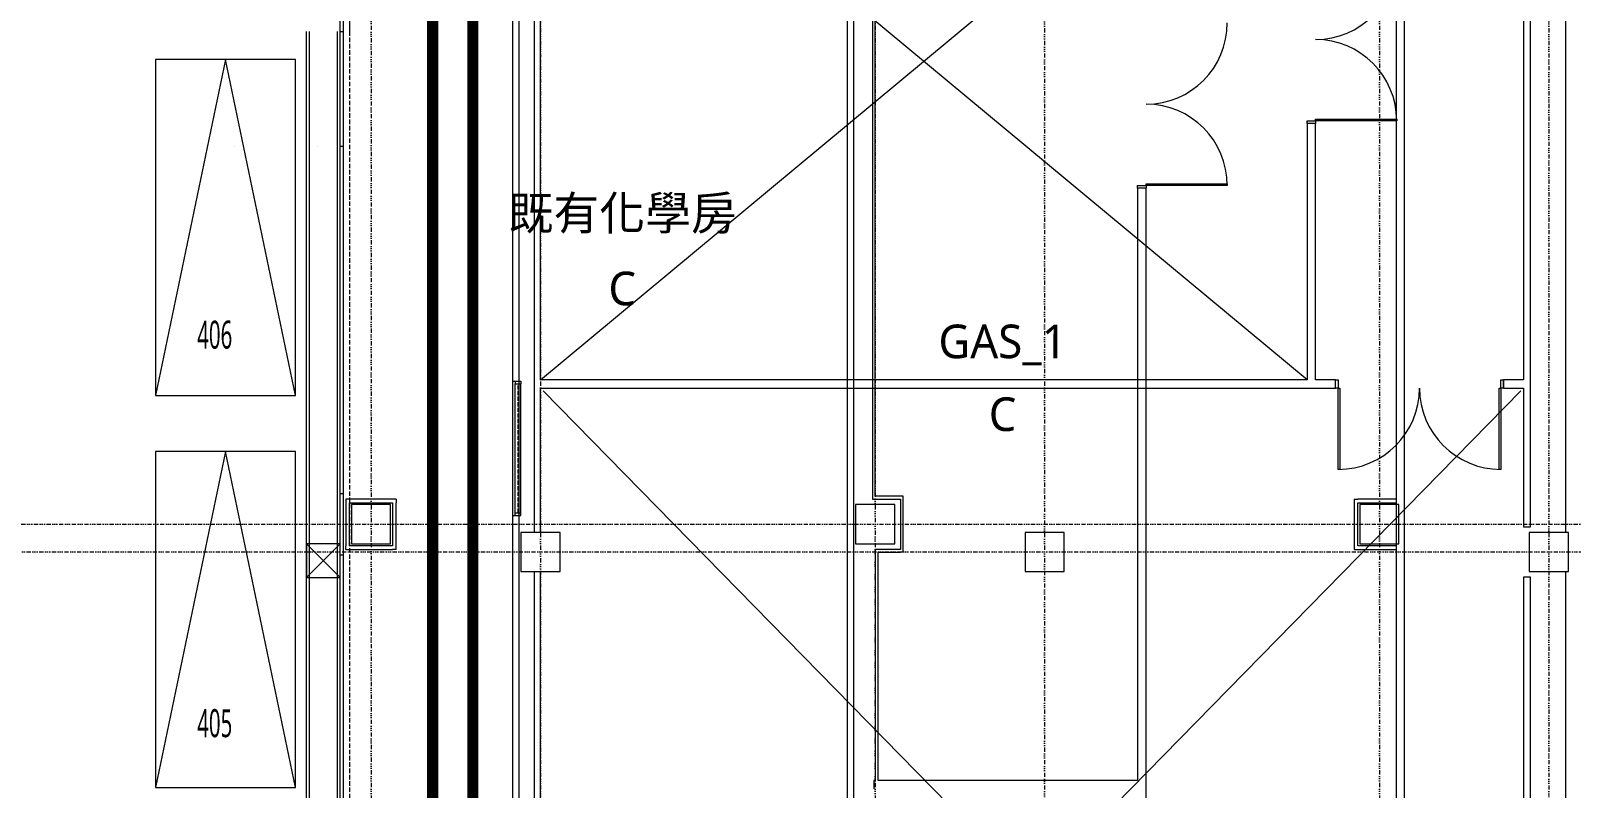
# Model space of a CAD drawing. Extents: x -168053 to 290600, y -560063 to 131745.
# Drawn here: x -9098 to 18400, y 40782 to 54305 of the extents above; entities that cross this region are included whole.
import ezdxf
from ezdxf.enums import TextEntityAlignment as Align

# ---------------------------------------------------------------- set-up
doc = ezdxf.new("R2010")
doc.units = 0
doc.header["$LTSCALE"] = 250
for name, pattern in [('H12PL1$0$JJP_三點線', [0.9, 0.3, -0.15, 0, -0.15, 0, -0.15, 0, -0.15]), ('H12PL1$0$JJP_虛線(退縮線、投影線、地下室範圍、非屬本工程、圖面分區)', [0.45, 0.3, -0.15]), ('H12PL25$0$HIDDEN', [0.4, 0.3, -0.1]), ('H12PL25$0$JJP_三點線', [0.9, 0.3, -0.15, 0, -0.15, 0, -0.15, 0, -0.15]), ('H12PL25$0$JJP_虛線(退縮線、投影線、地下室範圍、非屬本工程、圖面分區)', [0.45, 0.3, -0.15])]:
    doc.linetypes.add(name, pattern=pattern)
for name, color, linetype in [('H12PL1$0$A-WALL-EX', 252, 'Continuous'), ('H12PL1$0$A-WALL-IN', 252, 'Continuous'), ('H12PL1$0$A-ZONE', 252, 'Continuous'), ('H12PL1$0$Door', 252, 'Continuous'), ('H12PL1$0$L10_14_Defpoints', 252, 'Continuous'), ('H12PL1$0$L10_14_PKG', 252, 'Continuous'), ('H12PL1$0$L10_14_PKG-NN', 252, 'Continuous'), ('H12PL1$0$L10_14_SUGATA3', 252, 'Continuous'), ('H12PL1$0$L10_14_SUGATA4', 252, 'Continuous'), ('H12PL1$0$S-COL', 252, 'Continuous'), ('H12PL1$0$S-FNDN', 252, 'Continuous'), ('H12PL1$0$S-GRID', 252, 'Continuous'), ('H12PL25$0$A-OBJE-2D', 252, 'Continuous'), ('H12PL25$0$A-WALL-EX', 252, 'Continuous'), ('H12PL25$0$A-WALL-IN', 252, 'Continuous'), ('H12PL25$0$Door', 252, 'Continuous'), ('H12PL25$0$S-COL', 252, 'Continuous'), ('H12PL25$0$S-GRID', 252, 'Continuous'), ('H12PL25$0$Window', 252, 'Continuous'), ('XFM2P25-200K$0$M-PIPE-CHWR13', 94, 'Continuous'), ('XFM2P25-200K$0$M-PIPE-CHWS12', 130, 'Continuous')]:
    doc.layers.add(name, color=color, linetype=linetype)
doc.styles.add('H12PL1$0$Standard', font='', dxfattribs={"width": 0.8})
doc.styles.get('H12PL1$0$Standard').set_extended_font_data('Microsoft JhengHei')

# ---------------------------------------------------------------- blocks, each defined once
blk = doc.blocks.new('XFM2P25-200K')
at = {"layer": 'XFM2P25-200K$0$M-PIPE-CHWR13', "const_width": 200}
blk.add_lwpolyline([(-1925, 38156), (-1925, 84176), (20138, 84176)], dxfattribs=at)
at = {"layer": 'XFM2P25-200K$0$M-PIPE-CHWS12', "const_width": 200}
blk.add_lwpolyline([(-1207, 38112), (-1207, 83458), (20083, 83458)], dxfattribs=at)
blk = doc.blocks.new('H12PL25')
at = {"layer": 'H12PL25$0$A-OBJE-2D', "lineweight": 0}
for p, q in [((0, 48075), (13685, 59450)), ((13685, 48075), (0, 59450)), ((50, 30075), (17500, 47875)), ((17500, 30075), (50, 47875))]:
    blk.add_line(p, q, dxfattribs=at)
at = {"layer": 'H12PL25$0$A-WALL-EX', "linetype": 'H12PL25$0$JJP_虛線(退縮線、投影線、地下室範圍、非屬本工程、圖面分區)', "lineweight": 0}
blk.add_line((-500, 82879.97), (-500, -2529.97), dxfattribs=at)
at = {"layer": 'H12PL25$0$A-WALL-EX', "lineweight": 0}
for p, q in [((-500, 48050), (-380, 48050)), ((-500, 48050), (-500, 45650)), ((-380, 45650), (-380, 48050)), ((-500, 45650), (-380, 45650))]:
    blk.add_line(p, q, dxfattribs=at)
at = {"layer": 'H12PL25$0$A-WALL-EX', "linetype": 'H12PL25$0$JJP_虛線(退縮線、投影線、地下室範圍、非屬本工程、圖面分區)', "lineweight": 0, "flags": 128}
for points in [[(-500.03, 83000), (-500.03, -2650)], [(-380, -2529.97), (-380, 82879.97)]]:
    blk.add_lwpolyline(points, dxfattribs=at)
at = {"layer": 'H12PL25$0$A-WALL-EX', "lineweight": 0, "flags": 128}
for points in [[(-500, 54650), (-500, 48050)], [(-380, 48050), (-380, 54650)], [(-500, 45650), (-500, 32910)], [(-380, 32910), (-380, 45650)]]:
    blk.add_lwpolyline(points, dxfattribs=at)
at = {"layer": 'H12PL25$0$A-WALL-IN', "lineweight": 0}
for p, q in [((13835, 52650), (13685, 52650)), ((14192.5, 47925), (14192.5, 48075)), ((17192.5, 47925), (17192.5, 48075))]:
    blk.add_line(p, q, dxfattribs=at)
at = {"layer": 'H12PL25$0$A-WALL-IN', "lineweight": 0, "flags": 128}
for points in [[(-112.5, 59650), (-112.5, 45350)], [(0, 48075), (0, 59650)], [(17550, 59550), (17550, 48075)], [(17672, 45450), (17672, 59550)], [(18300, 59650), (18300, 45350)], [(13685, 52650), (13685, 48075)], [(13835, 48075), (13835, 52650)], [(13685, 48075), (0, 48075)], [(0, 47925), (14192.5, 47925)], [(0, 45350), (0, 47925)], [(14192.5, 48075), (13835, 48075)], [(17550, 48075), (17192.5, 48075)], [(17192.5, 47925), (17550, 47925)], [(17550, 47925), (17550, 45450)], [(17550, 45450), (17672, 45450)], [(-112.5, 44650), (-112.5, 30350)], [(0, 30350), (0, 44650)], [(17672, 44550), (17550, 44550)], [(17550, 44550), (17550, 30450)], [(17672, 30450), (17672, 44550)], [(18300, 44650), (18300, 30350)]]:
    blk.add_lwpolyline(points, dxfattribs=at)
at = {"layer": 'H12PL25$0$Door', "lineweight": 0}
for p, q in [((13685, 52650), (13685, 52700)), ((13685, 52700), (13835, 52700)), ((13835, 52650), (13685, 52650)), ((13835, 52730), (15285, 52730)), ((13835, 52700), (13835, 52730)), ((15285, 52700), (13835, 52700)), ((13835, 52700), (13835, 52650)), ((15285, 52730), (15285, 52700)), ((14192.5, 47925), (14192.5, 48075)), ((14192.5, 48075), (14242.5, 48075)), ((14242.5, 47925), (14192.5, 47925)), ((14242.5, 48075), (14242.5, 47925)), ((14242.5, 46475), (14242.5, 47925)), ((14242.5, 47925), (14272.5, 47925)), ((14272.5, 47925), (14272.5, 46475)), ((17112.5, 46475), (17112.5, 47925)), ((17112.5, 47925), (17142.5, 47925)), ((17142.5, 47925), (17142.5, 48075)), ((17142.5, 48075), (17192.5, 48075)), ((17142.5, 47925), (17142.5, 46475)), ((17192.5, 47925), (17142.5, 47925)), ((17192.5, 48075), (17192.5, 47925)), ((14272.5, 46475), (14242.5, 46475)), ((17142.5, 46475), (17112.5, 46475))]:
    blk.add_line(p, q, dxfattribs=at)
for centre, start, end in [((13835, 55600), 270, 0), ((13835, 52700), 0, 90), ((14242.5, 47925), 270, 0), ((17142.5, 47925), 180, 270)]:
    blk.add_arc(centre, 1450, start, end, dxfattribs=at)
at = {"layer": 'H12PL25$0$S-COL', "lineweight": 0, "flags": 128}
for points in [[(-350, 44650), (350, 44650), (350, 45350), (-350, 45350)], [(8650, 44650), (9350, 44650), (9350, 45350), (8650, 45350)], [(17650, 44650), (18350, 44650), (18350, 45350), (17650, 45350)]]:
    blk.add_lwpolyline(points, close=True, dxfattribs=at)
at = {"layer": 'H12PL25$0$S-GRID', "linetype": 'H12PL25$0$JJP_三點線', "lineweight": 0}
for p, q in [((0, 128250), (0, -28000)), ((9000, 128250), (9000, -28000)), ((18000, 128250), (18000, -28000)), ((-29000, 45000), (289600, 45000))]:
    blk.add_line(p, q, dxfattribs=at)
at = {"layer": 'H12PL25$0$Window', "lineweight": 0}
for p, q in [((-450, 48050), (-350, 48050)), ((-450, 48050), (-450, 48000)), ((-450, 45700), (-450, 48000)), ((-450, 48000), (-350, 48000)), ((-350, 48050), (-350, 48000)), ((-350, 45700), (-350, 48000)), ((-450, 45700), (-350, 45700)), ((-450, 45650), (-450, 45700)), ((-450, 45650), (-350, 45650)), ((-350, 45650), (-350, 45700))]:
    blk.add_line(p, q, dxfattribs=at)
at = {"layer": 'H12PL25$0$Window', "linetype": 'H12PL25$0$HIDDEN', "lineweight": 0}
blk.add_line((-400, 45700), (-400, 48000), dxfattribs=at)
blk = doc.blocks.new('H12PL1')
at = {"layer": 'H12PL1$0$A-WALL-EX', "linetype": 'H12PL1$0$JJP_虛線(退縮線、投影線、地下室範圍、非屬本工程、圖面分區)', "lineweight": 0}
blk.add_line((-500, 82879.97), (-500, -2529.97), dxfattribs=at)
at = {"layer": 'H12PL1$0$A-WALL-EX', "linetype": 'H12PL1$0$JJP_虛線(退縮線、投影線、地下室範圍、非屬本工程、圖面分區)', "lineweight": 0, "flags": 128}
for points in [[(-500.03, 83000), (-500.03, -2650)], [(-380, -2529.97), (-380, 82879.97)], [(-500, 53800), (-500, 30550)], [(-380, 30550), (-380, 53800)]]:
    blk.add_lwpolyline(points, dxfattribs=at)
at = {"layer": 'H12PL1$0$A-WALL-EX', "lineweight": 0, "flags": 128}
for points in [[(8499.5, 59499.5), (8499.5, 30500.5)], [(8619.5, 30500.5), (8619.5, 59619.5)], [(-500, 54650), (-500, 53800)], [(-380, 53800), (-380, 54650)], [(-450, 45450), (-450, 45385)], [(450, 45450), (-450, 45450)], [(-450, 45385), (-450, 44615)], [(-385, 44615), (-385, 45385)], [(-385, 45385), (385, 45385)], [(385, 45385), (385, 44615)], [(450, 45450), (450, 45385)], [(450, 44550), (450, 45385)], [(-450, 44550), (-450, 44615)], [(-450, 44550), (385, 44550)], [(385, 44615), (-385, 44615)], [(450, 44550), (385, 44550)]]:
    blk.add_lwpolyline(points, dxfattribs=at)
at = {"layer": 'H12PL1$0$A-WALL-IN', "lineweight": 0}
blk.add_line((13835, 51000), (13685, 51000), dxfattribs=at)
at = {"layer": 'H12PL1$0$A-WALL-IN', "lineweight": 0, "flags": 128}
for points in [[(18450, 25000), (18450, 67500)], [(8950, 59550), (8950, 45450)], [(18300, 59550), (18300, 45450)], [(9000, 45500), (9000, 54925)], [(13685, 51000), (13685, 40425)], [(13835, 39000), (13835, 51000)], [(8950, 45450), (9000, 45450)], [(9450, 45500), (9000, 45500)], [(9000, 45450), (9450, 45450)], [(9500, 45500), (9450, 45500)], [(9450, 45450), (9450, 44550)], [(9500, 44500), (9500, 45500)], [(17550, 45450), (17615, 45450)], [(17550, 45450), (17550, 44615)], [(18300, 45450), (17615, 45450)], [(17615, 45385), (18300, 45385)], [(17615, 44615), (17615, 45385)], [(18300, 45385), (18300, 45350)], [(9000, 44550), (9000, 44500)], [(9450, 44550), (9000, 44550)], [(17550, 44615), (17550, 44550)], [(17550, 44550), (18300, 44550)], [(18300, 44615), (17615, 44615)], [(18300, 44650), (18300, 44615)], [(18300, 44550), (18300, 30450)], [(9000, 44500), (9000, 40425)], [(9050, 40425), (9050, 44500)], [(9050, 44500), (9450, 44500)], [(9500, 44500), (9450, 44500)], [(9000, 40425), (8975, 40425)], [(8975, 40425), (8975, 40275)], [(13685, 40425), (9050, 40425)]]:
    blk.add_lwpolyline(points, dxfattribs=at)
at = {"layer": 'H12PL1$0$Door', "lineweight": 0}
for p, q in [((13685, 51000), (13685, 51050)), ((13685, 51050), (13835, 51050)), ((13835, 51000), (13685, 51000)), ((13835, 51080), (15285, 51080)), ((13835, 51050), (13835, 51080)), ((15285, 51050), (13835, 51050)), ((13835, 51050), (13835, 51000)), ((15285, 51080), (15285, 51050))]:
    blk.add_line(p, q, dxfattribs=at)
for centre, start, end in [((13835, 53950), 270, 0), ((13835, 51050), 0, 90)]:
    blk.add_arc(centre, 1450, start, end, dxfattribs=at)
at = {"layer": 'H12PL1$0$L10_14_Defpoints', "lineweight": 0}
for p, q in [((-2440.08, 51750), (-2440.03, 51750)), ((-953.59, 51750), (-953.54, 51750)), ((-953.59, 51750), (-953.54, 51750))]:
    blk.add_line(p, q, dxfattribs=at)
at = {"layer": 'H12PL1$0$L10_14_PKG', "lineweight": 0, "flags": 128}
for points in [[(-1350, 47300), (-2600, 53300), (-3850, 47300)], [(-1350, 40300), (-2600, 46300), (-3850, 40300)]]:
    blk.add_lwpolyline(points, dxfattribs=at)
for points in [[(-1350, 47300), (-1350, 53300), (-3850, 53300), (-3850, 47300)], [(-1350, 40300), (-1350, 46300), (-3850, 46300), (-3850, 40300)]]:
    blk.add_lwpolyline(points, close=True, dxfattribs=at)
at = {"layer": 'H12PL1$0$L10_14_SUGATA3', "lineweight": 0}
for p, q in [((-1150, 18785), (-1150, 53800)), ((-1100, 18785), (-1100, 53800)), ((-600, 18785), (-600, 53800)), ((-550, 30550), (-550, 53800)), ((-550, 51750), (-500, 51750)), ((-1150, 44050), (-550, 44650)), ((-1150, 44650), (-550, 44050))]:
    blk.add_line(p, q, dxfattribs=at)
at = {"layer": 'H12PL1$0$L10_14_SUGATA3', "lineweight": 0, "flags": 128}
blk.add_lwpolyline([(-1150, 44050), (-550, 44050), (-550, 44650), (-1150, 44650)], close=True, dxfattribs=at)
at = {"layer": 'H12PL1$0$L10_14_SUGATA4', "lineweight": 0}
for q in [(-550, 67460), (-500, 53800)]:
    blk.add_line((-550, 53800), q, dxfattribs=at)
at = {"layer": 'H12PL1$0$L10_14_SUGATA4', "lineweight": 0, "flags": 128}
blk.add_lwpolyline([(-500, 44450), (-550, 44450), (-550, 45550), (-500, 45550)], dxfattribs=at)
at = {"layer": 'H12PL1$0$S-COL', "lineweight": 0, "flags": 128}
for points in [[(-350, 44650), (350, 44650), (350, 45350), (-350, 45350)], [(8650, 44650), (9350, 44650), (9350, 45350), (8650, 45350)], [(17650, 44650), (18350, 44650), (18350, 45350), (17650, 45350)]]:
    blk.add_lwpolyline(points, close=True, dxfattribs=at)
at = {"layer": 'H12PL1$0$S-FNDN', "lineweight": 0, "flags": 128}
blk.add_lwpolyline([(43500, 74700), (18300, 74700), (18300, 15000), (18125, 15000), (18125, -550), (93300, -550), (93300, 74700)], close=True, dxfattribs=at)
at = {"layer": 'H12PL1$0$S-GRID', "linetype": 'H12PL1$0$JJP_三點線', "lineweight": 0}
for p, q in [((0, 128250), (0, -28000)), ((9000, 128250), (9000, -28000)), ((18000, 128250), (18000, -28000)), ((-29000, 45000), (289600, 45000))]:
    blk.add_line(p, q, dxfattribs=at)
at = {"layer": 'H12PL1$0$A-ZONE', "style": 'H12PL1$0$Standard'}
for s, p in [('既有化學房', (4483.54, 50856.45)), ('C', (4483.54, 49510)), ('GAS_1', (11273.51, 48564.76)), ('C', (11273.51, 47265.43))]:
    blk.add_text(s, height=600, dxfattribs=at).set_placement(p, align=Align.TOP_CENTER)
at = {"layer": 'H12PL1$0$L10_14_PKG-NN', "linetype": 'Continuous', "lineweight": 0, "char_height": 500, "attachment_point": 4, "style": 'H12PL1$0$Standard'}
for s, insert in [('\\A1;{\\W0.56;406}', (-3103.23, 48381.27)), ('\\A1;{\\W0.56;405}', (-3103.23, 41444.92))]:
    blk.add_mtext(s, dxfattribs=dict(at, insert=insert))

msp = doc.modelspace()

# ---------------------------------------------------------------- block references
msp.add_blockref('XFM2P25-200K', (0, 0))

# ---------------------------------------------------------------- next in the draw order: block references
msp.add_blockref('H12PL25', (0, 0))

# ---------------------------------------------------------------- next in the draw order: block references
msp.add_blockref('H12PL1', (-3024, 495))

doc.saveas('drawing.dxf')
